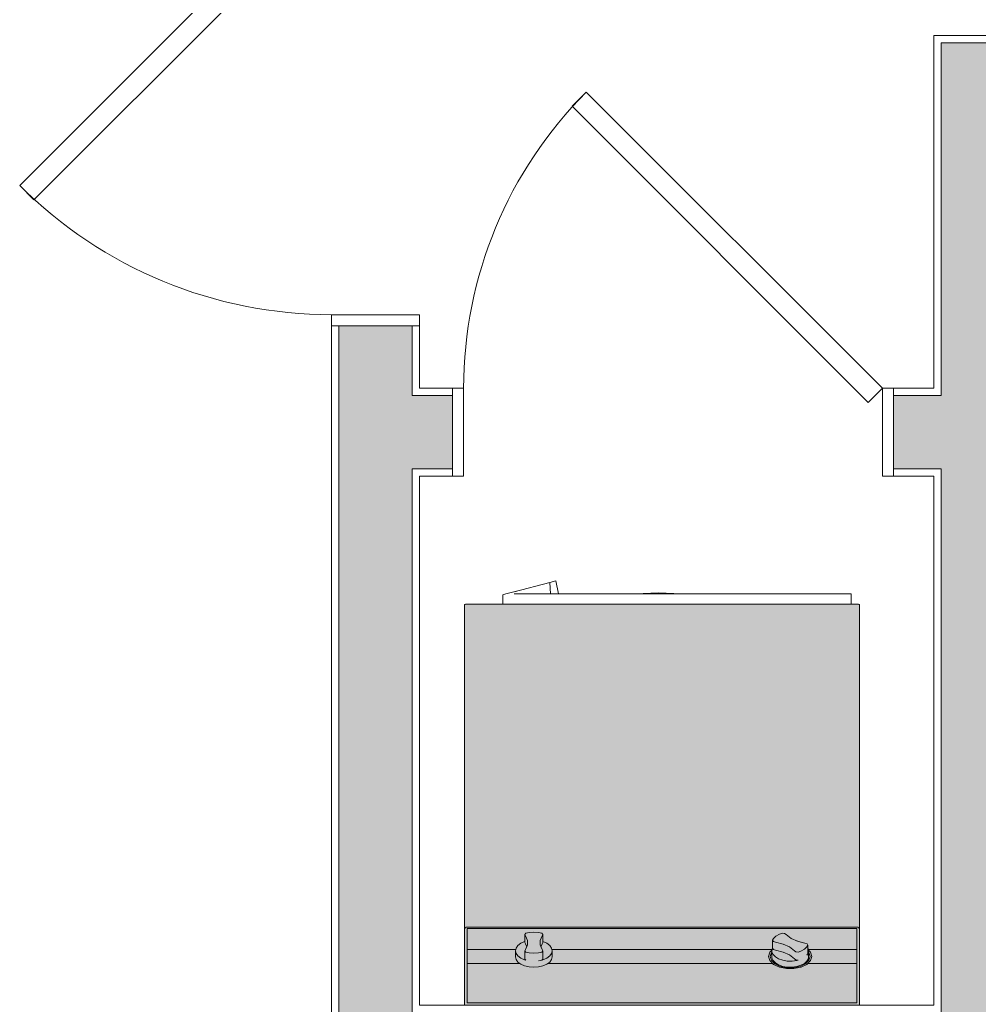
# Model space of a CAD drawing. Header units: inches. Extents: x 99 to 12024, y -5408 to 2559.
# Drawn here: x 8949.9 to 9015.2, y -5272.3 to -5205.2 of the extents above; entities that cross this region are included whole.
import ezdxf

# ---------------------------------------------------------------- set-up
doc = ezdxf.new("R2010")
doc.units = ezdxf.units.IN
doc.header["$LTSCALE"] = 96
doc.header["$MEASUREMENT"] = 0
for name, color, linetype, lineweight in [('Doors', 5, 'Continuous', 5), ('Fixtures_ Interior', 231, 'Continuous', 0), ('Walls_  Normal', 6, 'Continuous', 13)]:
    doc.layers.add(name, color=color, linetype=linetype, lineweight=lineweight)

# ---------------------------------------------------------------- blocks, each defined once
blk = doc.blocks.new('Dryer (glass door)_2')
at = {"layer": 'Fixtures_ Interior', "color": 17, "lineweight": 0, "true_color": 0x804040, "transparency": 33554687}
for p, q in [((-13.27, 26.032), (-9.679, 26.032)), ((-7.772, 26.032), (7.527, 26.032)), ((7.659, 26.032), (7.77, 26.032)), ((9.691, 26.032), (9.792, 26.032)), ((9.924, 26.032), (13.27, 26.032)), ((-13.27, 25.086), (-9.956, 25.086)), ((-7.494, 25.086), (7.49, 25.086)), ((9.867, 25.46), (9.96, 25.282)), ((9.966, 25.086), (13.27, 25.086))]:
    blk.add_line(p, q, dxfattribs=at)
for points in [[(-13.438, 1.635), (-13.438, 28.878), (13.438, 28.878), (13.438, 1.635), (13.418, 1.597), (13.38, 1.578), (-13.38, 1.578), (-13.418, 1.597)], [(-13.27, 28.725), (13.27, 28.725), (13.27, 23.658), (-13.27, 23.658)]]:
    blk.add_lwpolyline(points, close=True, dxfattribs=at)
for points in [[(-9.975, 25.169), (-9.975, 25.579), (-9.933, 25.764), (-9.808, 25.936), (-9.609, 26.084), (-9.35, 26.198), (-9.049, 26.269), (-8.725, 26.293), (-8.402, 26.269), (-8.1, 26.198), (-7.841, 26.084), (-7.643, 25.936), (-7.518, 25.764), (-7.475, 25.579), (-7.475, 25.169), (-7.518, 25.354), (-7.643, 25.526), (-7.841, 25.674), (-8.1, 25.787)], [(7.489, 25.116), (7.338, 25.266), (7.249, 25.555), (7.338, 25.845), (7.595, 26.099), (7.987, 26.289), (8.469, 26.389), (8.982, 26.389), (9.463, 26.289), (9.856, 26.099), (10.113, 25.845), (10.201, 25.555), (10.113, 25.266), (9.969, 25.124)], [(9.969, 25.255), (10.003, 25.289), (10.085, 25.555), (10.003, 25.822), (9.767, 26.057), (9.405, 26.231), (8.962, 26.323), (8.489, 26.323), (8.045, 26.231), (7.684, 26.057), (7.448, 25.822), (7.365, 25.555), (7.448, 25.289), (7.483, 25.253)], [(9.933, 25.008), (9.969, 25.095), (9.969, 25.506), (9.96, 25.692), (9.867, 25.871), (9.696, 26.03), (9.459, 26.158), (9.172, 26.246), (8.855, 26.29), (8.529, 26.284), (8.216, 26.231), (7.938, 26.134), (7.714, 25.998), (7.558, 25.834), (7.483, 25.653), (7.483, 25.243), (7.492, 25.056), (7.519, 25.003)], [(-9.33, 25.184), (-9.33, 25.734), (-9.261, 25.809), (-9.35, 25.787), (-9.609, 25.674), (-9.808, 25.526), (-9.933, 25.354), (-9.975, 25.169), (-9.933, 24.984), (-9.808, 24.812), (-9.609, 24.664), (-9.35, 24.55)], [(-8.189, 25.808), (-8.1, 25.787), (-8.189, 25.809), (-8.402, 25.859)], [(-8.12, 24.055), (-8.155, 24.148), (-8.295, 24.463), (-8.295, 24.777), (-8.155, 25.092), (-8.12, 25.184), (-8.12, 25.734), (-8.189, 25.809)], [(9.969, 25.095), (9.96, 25.282), (9.933, 25.334), (9.933, 24.785), (9.875, 24.708), (9.727, 24.665), (9.211, 24.528), (8.783, 24.33), (8.444, 24.069), (8.34, 23.996), (8.195, 23.979), (7.993, 24.042), (7.756, 24.17), (7.585, 24.328), (7.519, 24.454), (7.519, 25.003), (7.578, 25.081), (7.725, 25.124), (8.241, 25.26), (8.669, 25.459), (9.008, 25.719), (9.112, 25.793), (9.257, 25.81), (9.172, 25.836), (8.855, 25.879), (8.529, 25.874), (8.216, 25.821), (7.938, 25.723), (7.714, 25.588), (7.558, 25.424), (7.483, 25.243)], [(-8.12, 25.184), (-8.189, 25.259), (-8.402, 25.31), (-8.725, 25.334), (-9.049, 25.31), (-9.261, 25.259), (-9.33, 25.184), (-9.296, 25.092), (-9.155, 24.777), (-9.155, 24.463), (-9.296, 24.148), (-9.33, 24.055), (-9.261, 23.98), (-9.049, 23.93), (-8.725, 23.906), (-8.402, 23.93), (-8.189, 23.98), (-8.12, 24.055), (-8.12, 24.604), (-8.155, 24.697), (-8.243, 24.894)], [(-9.33, 24.055), (-9.33, 24.604), (-9.296, 24.697), (-9.208, 24.894)], [(-7.475, 25.169), (-7.518, 24.984), (-7.643, 24.812), (-7.841, 24.664), (-8.1, 24.55)], [(9.933, 24.785), (9.867, 24.911), (9.696, 25.07), (9.459, 25.198), (9.257, 25.261), (9.112, 25.244), (9.008, 25.17), (8.669, 24.91), (8.241, 24.711), (7.725, 24.575), (7.578, 24.532), (7.519, 24.454)], [(9.444, 24.59), (9.236, 24.517), (9.157, 24.503)], [(13.438, 23.674), (13.399, 23.6), (13.326, 23.562), (-13.326, 23.562), (-13.399, 23.6), (-13.438, 23.674)], [(-10.833, 1.578), (-10.833, 0.941), (-10.625, 0.878), (-9.545, 0.599)], [(-10.058, 0.878), (12.885, 0.878), (12.885, 1.578)], [(-10.058, 0.733), (-7.639, 0.105), (-7.587, 0.878)], [(-7.034, 0.878), (-7.221, 0), (-7.639, 0.109)], [(1.329, 0.878), (-0.235, 0.818), (-1.799, 0.878)]]:
    blk.add_lwpolyline(points, dxfattribs=at)
at = {"layer": 'Fixtures_ Interior', "color": 7, "lineweight": 0, "true_color": 0xffffff, "transparency": 33554687}
for points in [[(-13.438, 28.878), (13.438, 28.878), (-13.438, 28.878), (13.438, 1.635)], [(-13.438, 1.635), (-13.438, 28.878), (-13.438, 1.635), (13.438, 1.635)], [(-13.27, 23.658), (-13.27, 28.725), (-13.27, 23.658), (13.27, 28.725)], [(13.27, 28.725), (13.27, 23.658), (13.27, 28.725), (-13.27, 23.658)], [(-13.438, 1.635), (13.438, 1.635), (-13.438, 1.635), (-13.38, 1.578)], [(-13.418, 1.597), (-13.438, 1.635), (-13.418, 1.597), (-13.38, 1.578)], [(13.438, 1.635), (13.38, 1.578), (13.438, 1.635), (-13.38, 1.578)], [(13.418, 1.597), (13.38, 1.578), (13.418, 1.597), (13.438, 1.635)]]:
    blk.add_solid(points, dxfattribs=at)

msp = doc.modelspace()

# ---------------------------------------------------------------- linework, layer by layer
at = {"layer": 'Doors', "transparency": 33554687}
for p, q in [((8971.116, -5195.318), (8949.903, -5216.531)), ((8972.088, -5196.29), (8950.875, -5217.504)), ((8988.464, -5210.165), (8987.491, -5211.138)), ((9008.616, -5230.318), (8988.464, -5210.165)), ((9007.644, -5231.29), (8987.491, -5211.138)), ((8949.903, -5216.531), (8950.875, -5217.504)), ((8971.116, -5225.318), (8971.116, -5226.068)), ((8971.116, -5225.318), (8977.116, -5225.318)), ((8977.116, -5225.318), (8977.116, -5226.068)), ((8971.116, -5226.068), (8977.116, -5226.068)), ((8980.116, -5230.318), (8979.366, -5230.318)), ((8979.366, -5230.318), (8979.366, -5236.318)), ((8980.116, -5230.318), (8980.116, -5236.318)), ((9007.644, -5231.29), (9008.616, -5230.318)), ((9009.366, -5230.318), (9008.616, -5230.318)), ((9008.616, -5230.318), (9008.616, -5236.318)), ((9009.366, -5230.318), (9009.366, -5236.318)), ((8980.116, -5236.318), (8979.366, -5236.318)), ((9009.366, -5236.318), (9008.616, -5236.318))]:
    msp.add_line(p, q, dxfattribs=at)
for centre, radius, start, end in [((9008.616, -5230.318), 28.5, 135, 180), ((8971.116, -5195.318), 30, 225, 270)]:
    msp.add_arc(centre, radius, start, end, dxfattribs=at)
at = {"layer": 'Walls_  Normal', "transparency": 33554687}
for p, q in [((9018.116, -5206.318), (9012.116, -5206.318)), ((9012.116, -5206.318), (9012.116, -5230.318)), ((9017.616, -5206.818), (9012.616, -5206.818)), ((9012.616, -5206.818), (9012.616, -5230.818)), ((8971.116, -5325.068), (8971.116, -5226.068)), ((8971.116, -5226.068), (8977.116, -5226.068)), ((8971.616, -5325.068), (8971.616, -5226.068)), ((8971.616, -5226.068), (8976.616, -5226.068)), ((8976.616, -5230.818), (8976.616, -5226.068)), ((8977.116, -5230.318), (8977.116, -5226.068)), ((8976.616, -5230.818), (8979.366, -5230.818)), ((8977.116, -5230.318), (8979.366, -5230.318)), ((8979.366, -5230.318), (8979.366, -5236.318)), ((8979.366, -5230.818), (8979.366, -5235.818)), ((9009.366, -5230.318), (9012.116, -5230.318)), ((9009.366, -5230.318), (9009.366, -5236.318)), ((9009.366, -5230.818), (9012.616, -5230.818)), ((9009.366, -5230.818), (9009.366, -5235.818)), ((8976.616, -5272.818), (8976.616, -5235.818)), ((8976.616, -5235.818), (8979.366, -5235.818)), ((9009.366, -5235.818), (9012.616, -5235.818)), ((9012.616, -5235.818), (9012.616, -5272.818)), ((8977.116, -5272.318), (8977.116, -5236.318)), ((8977.116, -5236.318), (8979.366, -5236.318)), ((9009.366, -5236.318), (9012.116, -5236.318)), ((9012.116, -5236.318), (9012.116, -5272.318)), ((8977.116, -5272.318), (9012.116, -5272.318))]:
    msp.add_line(p, q, dxfattribs=at)
at = {"layer": 'Walls_  Normal', "color": 252, "true_color": 0x949494, "transparency": 33554687}
for points in [[(9017.616, -5206.818), (9017.616, -5302.318), (9012.616, -5206.818), (9012.616, -5302.318)], [(8971.616, -5325.068), (8971.616, -5226.068), (8976.616, -5325.068), (8976.616, -5226.068)], [(8976.616, -5230.818), (8979.366, -5230.818), (8976.616, -5235.818), (8979.366, -5235.818)], [(9009.366, -5230.818), (9012.616, -5230.818), (9009.366, -5235.818), (9012.616, -5235.818)]]:
    msp.add_solid(points, dxfattribs=at)

# ---------------------------------------------------------------- block references
at = {"layer": 'Fixtures_ Interior', "transparency": 33554687, "xscale": -1, "rotation": 180}
msp.add_blockref('Dryer (glass door)_2', (8993.616, -5243.44), dxfattribs=at)

doc.saveas('drawing.dxf')
